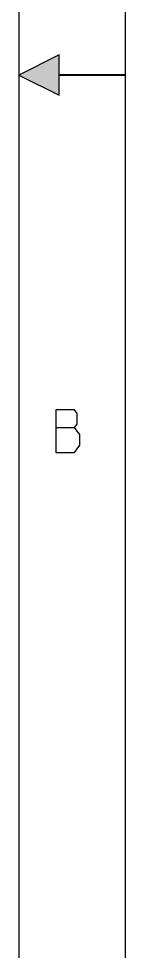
# Model space of a CAD drawing. Extents: x 0 to 768, y 0 to 246.
# Drawn here: x 21.5 to 22.005, y 4.383 to 8.765 of the extents above; entities that cross this region are included whole.
import ezdxf

# ---------------------------------------------------------------- set-up
doc = ezdxf.new("R2010")
doc.units = 0
doc.header["$LTSCALE"] = 1.21
doc.header["$MEASUREMENT"] = 0

msp = doc.modelspace()

# ---------------------------------------------------------------- linework, layer by layer
at = {"color": 7, "linetype": 'Continuous'}
for p, q in [((21.99996, 17), (21.99996, 0)), ((21.49996, 16.5), (21.49996, 0.5)), ((21.68996, 8.595), (21.49996, 8.5)), ((21.68996, 8.405), (21.68996, 8.595)), ((21.49996, 8.5), (21.68996, 8.405))]:
    msp.add_line(p, q, dxfattribs=at)
at = {"color": 2, "linetype": 'Continuous'}
msp.add_line((21.67499, 6.84372), (21.76249, 6.84372), dxfattribs=at)
at = {"color": 7, "linetype": 'Continuous', "const_width": 0.01}
msp.add_lwpolyline([(21.99996, 8.5), (21.68996, 8.5)], dxfattribs=at)
at = {"color": 2, "linetype": 'Continuous'}
for points in [[(21.67499, 6.92705), (21.67499, 6.72705), (21.76249, 6.72705), (21.78749, 6.76038)], [(21.78749, 6.76038), (21.78749, 6.81038), (21.77499, 6.82705), (21.76249, 6.84372), (21.77499, 6.86039), (21.77499, 6.91038), (21.76249, 6.92705), (21.67499, 6.92705)]]:
    msp.add_lwpolyline(points, dxfattribs=at)
at = {"color": 7, "linetype": 'Continuous'}
msp.add_solid([(21.68996, 8.595), (21.68996, 8.405), (21.49996, 8.5)], dxfattribs=at)

doc.saveas('drawing.dxf')
